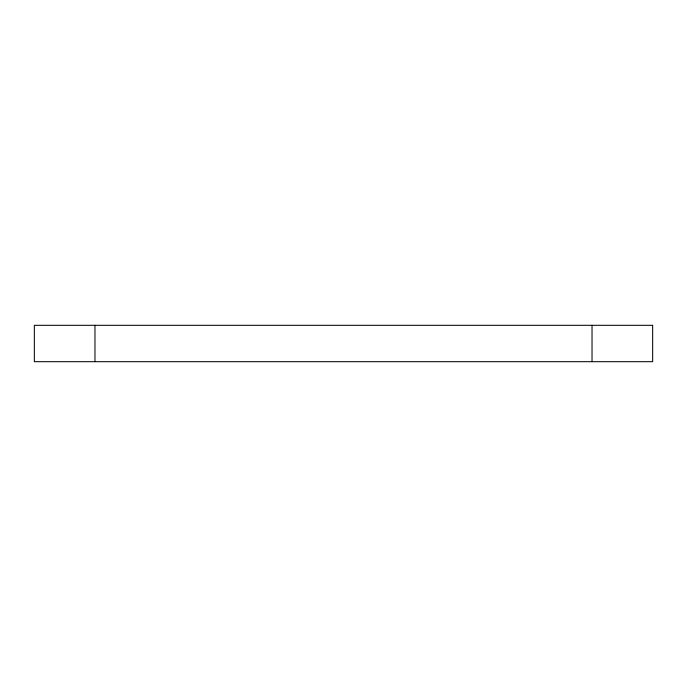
<?xml version="1.0" encoding="UTF-8"?>
<svg xmlns="http://www.w3.org/2000/svg" width="687" height="687" viewBox="0 0 687 687"><rect width="100%" height="100%" fill="white"/><g stroke="black" fill="none" stroke-linecap="round" stroke-linejoin="round"><path stroke-width="1.03" d="M592.031 325.312L592.031 361.688M94.969 325.312L94.969 361.688M652.65 325.312L34.35 325.312L34.35 361.688L652.65 361.688L652.65 325.312"/></g></svg>
